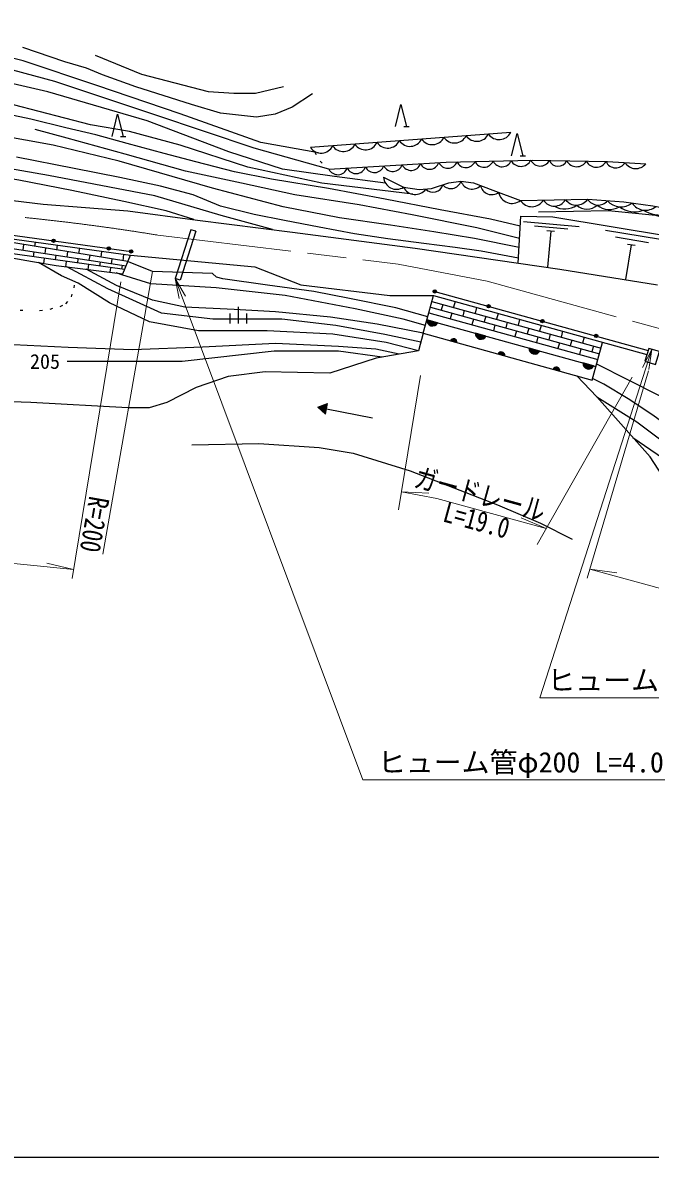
# Model space of a CAD drawing. Units: millimetres, scale not verified. Extents: x 40000 to 680000, y 20000 to 380000.
# Drawn here: x 186354 to 242586, y 205000 to 306695 of the extents above; entities that cross this region are included whole.
import ezdxf
from ezdxf.enums import TextEntityAlignment as Align

# ---------------------------------------------------------------- set-up
doc = ezdxf.new("R2010")
doc.units = ezdxf.units.MM
doc.header["$LTSCALE"] = 1000
for name, pattern in [('CHAIN', [18.5, 12, -1.5, 3.5, -1.5]), ('DASHED', [7.5, 6, -1.5]), ('DOTTED', [1.75, 0.25, -1.5])]:
    doc.linetypes.add(name, pattern=pattern)
for name, color, linetype, lineweight in [('M-BGD', 7, 'Continuous', 25), ('M-BMK', 2, 'CHAIN', 13), ('M-STR-HTXT', 7, 'Continuous', 13), ('M-TTL-BAND', 7, 'Continuous', 25)]:
    doc.layers.add(name, color=color, linetype=linetype, lineweight=lineweight)
doc.styles.add('ＭＳ ゴシック', font='')
doc.styles.get('ＭＳ ゴシック').set_extended_font_data('MS Gothic')

# ---------------------------------------------------------------- blocks, each defined once
blk = doc.blocks.new('open_arrow')
at = {"color": 0, "linetype": 'Continuous', "lineweight": -2}
blk.add_lwpolyline([(7.5, 1.25), (0, 0), (7.5, -1.25)], dxfattribs=at)

msp = doc.modelspace()

# ---------------------------------------------------------------- hatches: boundary and pattern name
at = {"layer": 'M-BGD'}
for points in [[(188967, 287172, -1), (189265, 287131, -0.41421), (189096, 287003, -0.41421)], [(193921, 286490, -1), (194218, 286449, -0.41421), (194049, 286321, -0.41421)], [(195916, 286194, -1), (196216, 286194, -0.41421), (196066, 286044, -0.41421)], [(223130, 282655, -1), (223419, 282575, -1)], [(227949, 281323, -1), (228238, 281243, -1)], [(223523, 279797, -0.82183), (222568, 280061)], [(232768, 279990, -1), (233057, 279910, -1)], [(227865, 278597, -0.82183), (226910, 278861)], [(237587, 278658, -1), (237876, 278578, -1)], [(225275, 278016), (224672, 278182, -0.84072)], [(229548, 276834), (228945, 277001, -0.84072)], [(232684, 277264, -0.82183), (231729, 277528)], [(234480, 275471), (233877, 275637, -0.84072)], [(237503, 275932, -0.82183), (236548, 276196)], [(213666, 272575), (212786, 272236), (213477, 271593)]]:
    msp.add_hatch(color=256, dxfattribs=at).paths.add_polyline_path(points)

# ---------------------------------------------------------------- linework, layer by layer
for p, q in [((220495, 297377), (220995, 297377)), ((195108, 296482), (195608, 296482)), ((230079, 296865), (212131, 295501)), ((230915, 294758), (231415, 294758)), ((236209, 288399), (231228, 288837)), ((195784, 285276), (178066, 288182)), ((235187, 288188), (232198, 288450)), ((234015, 287990), (233317, 288051)), ((233666, 288020), (233381, 284775)), ((243492, 287252), (238558, 288065)), ((186394, 286317), (186462, 286805)), ((187449, 286643), (187502, 287020)), ((242432, 286970), (239472, 287459)), ((241224, 286714), (240533, 286828)), ((187318, 285704), (187382, 286164)), ((188371, 286011), (188437, 286481)), ((189299, 285427), (189359, 285858)), ((189424, 286319), (189484, 286748)), ((190347, 285705), (190411, 286157)), ((191398, 285995), (191465, 286475)), ((192324, 285399), (192385, 285833)), ((193372, 285671), (193446, 286202)), ((195346, 285348), (195427, 285929)), ((240879, 286771), (240376, 283669)), ((188246, 285117), (188309, 285565)), ((190225, 284827), (190289, 285288)), ((191280, 285150), (191336, 285552)), ((192209, 284578), (192270, 285011)), ((193260, 284873), (193312, 285246)), ((194301, 285093), (194359, 285509)), ((195241, 284596), (195289, 284940)), ((194194, 284329), (194251, 284734)), ((222741, 280687), (223168, 282230)), ((223025, 281716), (238170, 277528)), ((223168, 282230), (242282, 276945)), ((223274, 282615), (242396, 277328)), ((225095, 281697), (224953, 281183)), ((205695, 279727), (205695, 281227)), ((222235, 278856), (222741, 280687)), ((222741, 280687), (237886, 276500)), ((222883, 281202), (238028, 277014)), ((223989, 281449), (223847, 280935)), ((225917, 280916), (225775, 280402)), ((227023, 281164), (226881, 280650)), ((204945, 279727), (204945, 280627)), ((206445, 279727), (206445, 280627)), ((222568, 280061), (237712, 275874)), ((223523, 279797), (222568, 280061)), ((224811, 280669), (224669, 280154)), ((226739, 280136), (226597, 279622)), ((227845, 280383), (227703, 279869)), ((228951, 280631), (228808, 280117)), ((229772, 279850), (229630, 279336)), ((230878, 280098), (230736, 279584)), ((222235, 278856), (237379, 274669)), ((227865, 278597), (226910, 278861)), ((228666, 279603), (228524, 279089)), ((230594, 279070), (230452, 278556)), ((231700, 279317), (231558, 278803)), ((232806, 279565), (232664, 279051)), ((233628, 278784), (233486, 278270)), ((234734, 279032), (234592, 278518)), ((224672, 278182), (225275, 278016)), ((232522, 278537), (232380, 278023)), ((234449, 278004), (234307, 277490)), ((235555, 278251), (235413, 277737)), ((236661, 278499), (236519, 277985)), ((237483, 277718), (237341, 277204)), ((237886, 276500), (238312, 278042)), ((228945, 277001), (229548, 276834)), ((232684, 277264), (231729, 277528)), ((236377, 277471), (236235, 276957)), ((233877, 275637), (234480, 275471)), ((237503, 275932), (236548, 276196)), ((237379, 274669), (237886, 276500)), ((212786, 272236), (213666, 272575)), ((213477, 271593), (213666, 272575)), ((212786, 272236), (213477, 271593)), ((213571, 272084), (217695, 271290))]:
    msp.add_line(p, q, dxfattribs=at)
at = {"layer": 'M-BGD', "linetype": 'DASHED'}
for p, q in [((201432, 288142), (200021, 283764)), ((201861, 288004), (200449, 283626)), ((201861, 288004), (201432, 288142)), ((200449, 283626), (200021, 283764))]:
    msp.add_line(p, q, dxfattribs=at)
at = {"layer": 'M-BGD'}
for points in [[(213790, 293575), (207083, 295444), (198194, 298447), (189235, 301416), (182448, 303259), (173644, 304983), (168504, 305769), (164713, 306299), (160856, 306560), (158315, 306695), (154538, 306595), (151637, 306373), (148779, 306004), (145715, 305480), (141787, 304734), (138246, 303983), (132564, 302767), (125034, 300821), (120952, 299639), (113917, 297610), (106231, 295714), (101430, 295194)], [(212867, 295023), (207693, 295962), (200453, 298524), (192992, 301066), (186401, 303278), (180055, 304838), (174389, 306152)], [(218853, 292323), (214283, 292908), (209638, 293581), (204809, 295117), (197520, 297886), (188612, 300498), (177587, 303026), (168088, 304269), (159819, 304807), (154285, 304807), (148554, 304344), (143892, 303576), (136951, 302069), (129674, 300132), (123252, 298216), (115607, 296131), (107414, 294046), (100959, 292161), (93191, 289834), (89634, 288748)], [(212310, 300325), (210498, 299125), (208975, 298503), (207308, 298236), (204078, 298591), (201488, 299357), (196493, 300961), (193511, 302007), (192077, 302618), (190142, 303196), (186381, 304475)], [(221310, 291313), (213157, 292313), (206529, 293738), (200462, 295714), (195917, 296938), (192436, 297544), (183198, 299933), (180407, 300533), (175777, 301304), (167697, 302444), (162226, 302987), (153291, 303272), (144669, 302638), (136942, 301201), (132411, 300034), (125843, 297849), (117809, 294981), (109288, 292692), (101124, 290220), (94780, 287930), (90128, 285557), (81341, 284059)], [(209715, 300960), (207214, 300338), (205280, 300338), (202990, 300493), (197038, 302061), (192886, 303742)], [(230834, 286543), (226850, 287354), (223177, 287962), (219320, 288552), (214728, 289214), (209700, 290202), (203354, 291874), (194995, 294275), (189089, 295730), (184094, 296615), (179126, 297312), (171560, 298214), (167165, 298766), (160979, 299383), (154987, 299859), (150531, 299950), (145562, 299521), (140700, 298603), (135384, 297006)], [(219745, 297377), (220245, 299377), (220745, 297377)], [(230934, 288454), (228280, 289071), (223745, 289928), (218833, 290871), (213758, 291848), (208657, 292680), (205322, 293332), (201857, 294223), (199023, 294983), (195702, 295874), (192900, 296632), (190220, 297281), (187096, 298036), (184960, 298500)], [(230934, 288454), (228280, 289071), (223745, 289928), (218833, 290871), (213758, 291848), (208657, 292680), (205322, 293332), (201857, 294223), (199023, 294983), (195702, 295874), (192900, 296632), (190220, 297281), (187096, 298036), (184960, 298500)], [(194358, 296482), (194858, 298482), (195358, 296482)], [(208732, 288145), (204147, 289404), (198191, 291166), (188655, 292996), (175682, 295282), (163002, 297159), (159157, 297673), (151850, 297807), (145371, 297226), (139073, 295920), (134396, 294909), (129513, 293187), (122969, 291110), (114538, 288138), (104756, 285099), (92430, 281936), (88911, 280896), (78541, 278259), (74556, 277133), (72643, 275735), (72034, 274926), (71273, 271826)], [(201679, 289049), (199199, 289828), (195424, 290666), (190747, 291656), (186018, 292570), (181141, 293397), (175187, 294335), (169262, 295361), (163102, 296327), (158927, 296875), (152598, 297186), (145902, 296433), (139037, 295107)], [(230877, 287367), (227038, 288305), (221244, 289464), (216512, 290372), (210724, 291281), (205955, 292300), (200928, 293378), (195531, 294923), (190340, 296343), (187466, 297126)], [(230165, 294758), (230665, 296758), (231165, 294758)], [(230783, 285577), (227435, 286220), (225090, 286539), (222297, 286890), (219061, 287312), (216088, 287764), (212914, 288357), (209810, 288965), (207081, 289498), (204087, 290259), (201615, 291278), (198698, 292036), (195050, 292834), (190964, 293628), (185805, 294633)], [(213790, 293575), (224295, 294195), (232002, 294367), (238766, 294240), (242182, 294057)], [(78712, 266068), (80044, 267455), (83249, 269974), (86903, 272187), (89497, 273304), (105092, 278865), (122719, 285049), (133771, 288940), (138282, 290293), (143467, 291609), (149362, 292520), (154088, 292840), (159991, 292840), (164214, 292500), (167712, 292070), (172865, 291721), (182714, 291090), (188184, 290429), (195785, 289830), (202024, 289003), (210537, 287914), (221527, 286485), (234469, 284618), (243233, 283211)], [(218688, 292850), (220473, 291948), (221882, 291730), (222969, 291833), (224532, 292350), (225625, 292479), (226747, 292344), (228464, 291680), (230967, 290758), (236984, 290875), (240206, 290632), (242812, 290269), (245535, 289769), (248249, 288890), (253067, 286756), (257096, 284852)], [(232576, 289735), (238844, 289858), (243039, 289430), (245396, 288753), (249398, 287227), (256745, 284081)], [(139480, 286830), (142526, 287591), (146051, 288281), (149994, 288903), (154885, 289405), (159625, 289610), (165830, 289448), (171276, 289092), (177061, 288650), (184113, 287841), (196066, 286194)], [(139565, 286490), (142602, 287249), (146112, 287936), (150039, 288556), (154910, 289056), (159628, 289260), (165814, 289099), (171252, 288742), (177027, 288301), (184069, 287493), (196018, 285847)], [(139665, 286119), (143318, 287028), (146586, 287659), (150201, 288195), (154323, 288672), (158267, 288887), (161517, 288841), (166204, 288740), (171656, 288320), (178312, 287545), (184856, 286555), (195624, 284888)], [(230761, 285153), (230981, 289347), (233843, 289299), (244298, 287575), (256343, 283200), (257357, 285423), (287943, 275776), (294444, 275058)], [(195490, 284561), (184163, 286145), (174960, 287595), (169780, 288167), (165947, 288355), (157774, 288468), (154350, 288392), (150421, 287970), (145264, 287154), (139750, 285802)], [(139856, 285412), (142631, 286161), (145014, 286734), (148078, 287270), (150750, 287694), (153768, 287996), (157478, 288073), (161346, 288073), (165510, 287872), (170231, 287711), (174309, 287295), (177685, 286845), (182670, 286090), (187241, 285279), (189362, 284936), (195336, 284186), (196018, 285847)], [(196018, 285847), (207168, 284814), (211280, 283195), (219249, 282230), (223168, 282230)], [(221820, 277282), (218920, 278045), (214150, 278790), (208252, 279073), (202118, 279073), (197723, 279897), (194124, 281586), (191311, 283343), (189817, 284008), (187778, 285192)], [(222028, 278069), (218792, 278740), (214400, 279567), (209575, 280110), (203386, 280110), (198791, 280665), (193971, 282846), (190299, 284818)], [(222641, 280326), (219792, 281131), (215623, 281977), (212432, 282589), (208279, 283176), (204295, 283738), (203728, 283890), (203355, 284205), (197981, 284409), (195837, 285262), (195784, 285276)], [(222235, 278856), (218100, 279666), (213933, 280307), (209007, 280789), (205304, 280975), (200890, 281184), (197981, 281825), (194770, 283134), (192029, 284601)], [(222432, 279569), (220443, 280123), (216141, 281047), (209883, 282233), (203677, 282924), (197821, 283281), (195226, 284109), (194737, 284261)], [(222235, 278856), (221820, 277282), (218023, 276615), (213876, 275283), (208073, 275393), (204758, 274986), (201907, 274005), (199255, 272652), (197679, 272182), (195767, 272167), (187087, 272649), (180191, 272901)], [(220088, 276977), (217994, 277435), (214642, 277687), (209000, 277928), (202464, 277604), (196219, 277375), (190416, 277579), (180592, 278047), (170565, 278516), (161581, 278516), (155334, 278108), (147314, 277532), (136940, 277532), (128005, 276571), (119793, 275139), (112276, 273372), (104029, 270776), (97325, 268998), (89096, 267130)], [(218572, 276711), (214639, 277248), (208873, 277248), (200645, 276329), (192023, 276329), (190324, 276330)], [(237779, 276115), (243430, 273258), (247120, 270924), (251349, 267824), (256061, 264195), (261692, 259693), (264258, 257760), (265907, 256794), (267915, 255951), (268831, 255756), (269586, 255756), (270410, 255953), (271143, 256429), (272221, 257444), (273326, 259250)], [(247955, 257909), (245443, 263370), (242582, 267780), (237810, 273148), (236011, 275047)], [(272935, 256865), (272195, 255966), (271340, 255319), (270296, 254806), (269179, 254520), (268590, 254390), (267725, 254377), (266243, 254669), (264516, 255530), (262724, 256924), (260132, 259093), (258455, 260455), (255774, 262543), (252675, 264811), (250113, 266382), (247493, 268098), (244831, 270037), (242814, 271527), (240597, 272975), (238428, 274287), (237416, 274803)], [(237810, 273148), (241374, 270927), (245318, 267971), (250255, 264487), (255165, 261029), (262650, 255460)], [(241027, 269529), (245860, 266186), (251410, 262066), (255651, 258627), (258180, 256266)], [(201521, 268869), (207515, 268971), (212925, 268621), (215962, 268107), (221074, 266541), (228882, 263470), (232737, 261845), (235590, 260406)]]:
    msp.add_lwpolyline(points, dxfattribs=at)
at = {"layer": 'M-BGD', "linetype": 'DOTTED'}
for points in [[(212532, 295084), (213005, 294284), (213790, 293575)], [(125289, 281003), (125265, 280181), (125446, 279234), (126371, 278252), (127394, 277878), (131539, 278152), (136388, 278696), (142282, 279290), (147439, 279551), (149985, 279727), (155047, 280082), (159735, 280308), (169123, 280730), (173912, 280852), (178345, 280969), (184364, 280963), (187874, 280913), (188826, 281029), (189709, 281270), (190225, 281508), (190724, 282115), (190959, 282917), (191011, 283477)]]:
    msp.add_lwpolyline(points, dxfattribs=at)
at = {"layer": 'M-BGD'}
msp.add_lwpolyline([(242104, 276346), (243063, 276061), (243405, 277211), (242446, 277496)], close=True, dxfattribs=at)
for centre in [(189116, 287151), (194069, 286469), (196066, 286194), (223274, 282615), (228093, 281283), (232913, 279950), (237732, 278618)]:
    msp.add_circle(centre, 150, dxfattribs=at)
for centre, radius, start, end in [((217072, 296467), 1160, 214.83369, 333.86332), ((219066, 296618), 1160, 214.83369, 333.86332), ((221061, 296770), 1160, 214.83369, 333.86332), ((223055, 296922), 1160, 214.83369, 333.86332), ((225049, 297073), 1160, 214.83369, 333.86332), ((227043, 297225), 1160, 214.83369, 333.86332), ((229038, 297377), 1160, 214.83369, 333.86332), ((213084, 296163), 1160, 214.83369, 333.86332), ((215078, 296315), 1160, 214.83369, 333.86332), ((219514, 294248), 888, 205.52683, 341.22869), ((221156, 294345), 888, 205.52683, 341.22869), ((222797, 294442), 888, 205.52683, 341.22869), ((224438, 294539), 888, 205.52683, 338.7237), ((226066, 294599), 888, 205.52683, 337.02422), ((227684, 294635), 888, 205.52683, 337.02422), ((229302, 294671), 888, 205.52683, 337.02422), ((230986, 294814), 995, 209.43771, 333.11334), ((232718, 294793), 948, 206.93243, 331.27904), ((234327, 294667), 844, 202.91553, 334.93545), ((235988, 294825), 1035, 209.93562, 327.91537), ((237752, 294751), 1007, 208.17615, 329.67483), ((239497, 294648), 965, 204.82394, 329.37197), ((241289, 294751), 1131, 211.73441, 322.12342), ((214591, 293958), 888, 205.52683, 341.22869), ((216232, 294055), 888, 205.52683, 341.22869), ((217873, 294151), 888, 205.52683, 341.22869), ((219846, 292924), 1160, 183.68801, 302.71763), ((221523, 292464), 1170, 206.15794, 324.62567), ((223136, 292378), 885, 221.93444, 346.64159), ((224729, 292762), 940, 218.79578, 342.47076), ((226615, 292824), 1048, 199.19454, 316.4518), ((228378, 292306), 1025, 191.5204, 306.77047), ((230206, 291738), 1240, 191.73942, 307.8562), ((235968, 291583), 1238, 217.10123, 325.116), ((237910, 291415), 1071, 210.25162, 321.14351), ((231975, 291391), 1190, 212.09912, 330.1181), ((233983, 291395), 1144, 211.48398, 330.73324), ((234928, 291790), 1794, 239.01696, 306.36559), ((236910, 291308), 1331, 226.39482, 313.69164), ((238928, 291683), 1731, 230.58001, 300.75553), ((239972, 291826), 1638, 221.42191, 307.46191), ((241146, 291924), 2182, 232.35983, 291.72611), ((242157, 291302), 1420, 213.13674, 310.3453), ((243531, 292517), 3059, 238.95352, 280.26996), ((223072, 280023), 505, 175.71577, 333.37396), ((227413, 278823), 505, 175.71577, 333.37396), ((224959, 278046), 318, 354.436, 154.65373), ((229232, 276865), 318, 354.436, 154.65373), ((232232, 277490), 505, 175.71577, 333.37396), ((234164, 275501), 318, 354.436, 154.65373), ((237052, 276158), 505, 175.71577, 333.37396)]:
    msp.add_arc(centre, radius, start, end, dxfattribs=at)
at = {"layer": 'M-BMK'}
msp.add_lwpolyline([(198472, 287653), (219989, 285053), (227968, 283536), (291940, 265891)], dxfattribs=at)
msp.add_arc((166229, 90269), 200000, 80.7226, 87.16292, dxfattribs=at)
at = {"layer": 'M-STR-HTXT'}
for p, q in [((197981, 284409), (193521, 259061)), ((195147, 283478), (190781, 256874)), ((221983, 275076), (220026, 263041)), ((240958, 274927), (232463, 259939)), ((242439, 275501), (236927, 256914)), ((220286, 264638), (222738, 264520)), ((233266, 261357), (231011, 262327)), ((190913, 257673), (188529, 258260)), ((237161, 257701), (270462, 248608)), ((237161, 257701), (239596, 257391))]:
    msp.add_line(p, q, dxfattribs=at)
for points in [[(200021, 283764), (216844, 238844), (245432, 238844)], [(242734, 277411), (232702, 246193), (260617, 246193)], [(220286, 264638), (223459, 264035), (233266, 261357)], [(147796, 259329), (152362, 259792), (157377, 260024), (165911, 259761), (177817, 259011), (190913, 257673)]]:
    msp.add_lwpolyline(points, dxfattribs=at)
at = {"layer": 'M-TTL-BAND'}
msp.add_line((40000, 205000), (579000, 205000), dxfattribs=at)

# ---------------------------------------------------------------- block references
at = {"layer": 'M-STR-HTXT', "xscale": 240, "yscale": 240}
for p, rotation in [((200021, 283764), 290.5), ((242734, 277411), 252.2)]:
    msp.add_blockref('open_arrow', p, dxfattribs=dict(at, rotation=rotation))

# ---------------------------------------------------------------- texts
at = {"layer": 'M-BGD', "style": 'ＭＳ ゴシック'}
msp.add_text('205', height=1320, rotation=359.981, dxfattribs=at).set_placement((188351, 276330), align=Align.MIDDLE_CENTER)
at = {"layer": 'M-STR-HTXT', "style": 'ＭＳ ゴシック', "width": 0.8}
msp.add_text('ガードレール', height=1833, rotation=344.726, dxfattribs=at).set_placement((226955, 263032), align=Align.BOTTOM_CENTER)
msp.add_text('R=200', height=1833, rotation=260.021, dxfattribs=at).set_placement((193276, 259104), align=Align.TOP_RIGHT)
msp.add_text('L=19.0', height=1833, rotation=344.726, dxfattribs=at).set_placement((227266, 262995), align=Align.TOP_CENTER)
at = {"layer": 'M-STR-HTXT', "style": 'ＭＳ ゴシック'}
for s, p in [('ヒューム管φ400 L=4.8', (233367, 246293)), ('ヒューム管φ200 L=4.0', (218182, 238944))]:
    msp.add_text(s, height=1833, dxfattribs=at).set_placement(p, align=Align.BOTTOM_LEFT)

doc.saveas('drawing.dxf')
